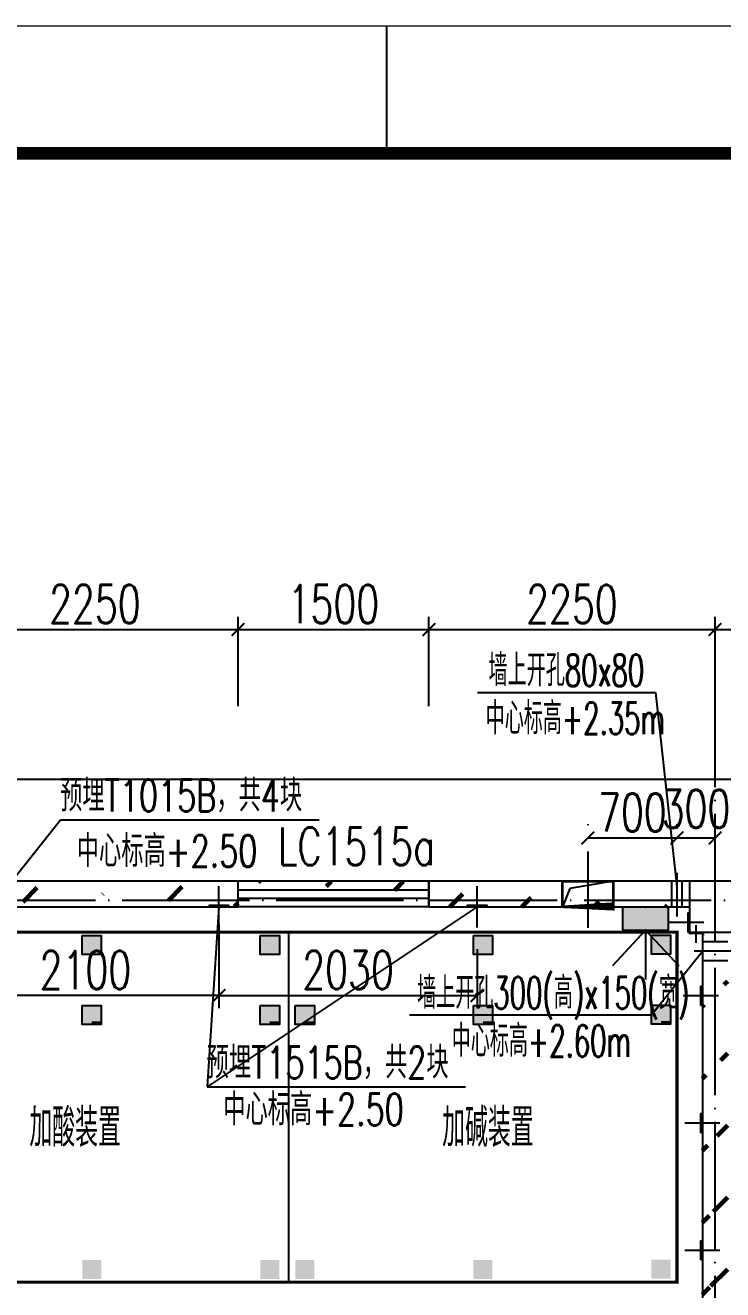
# Model space of a CAD drawing. Header units: millimetres. Extents: x 5779402 to 5838852, y 134142 to 176192.
# Drawn here: x 5813711 to 5819193, y 166237 to 176172 of the extents above; entities that cross this region are included whole.
import ezdxf
from ezdxf.enums import TextEntityAlignment as Align

# ---------------------------------------------------------------- set-up
doc = ezdxf.new("R2010")
doc.units = ezdxf.units.MM
doc.header["$LTSCALE"] = 1000
doc.linetypes.add('DOTE', pattern=[2.4200000000000004, 2, -0.2, 0.02, -0.2])
doc.layers.get('0').update_dxf_attribs({"color": 8})
doc.layers.get('DEFPOINTS').update_dxf_attribs({"color": 8})
for name, color, linetype in [('-人员定位', 6, 'Continuous'), ('04-墙体WALL', 8, 'Continuous'), ('3T_WOOD', 8, 'Continuous'), ('COLUMN', 8, 'Continuous'), ('DIM', 8, 'Continuous'), ('DOTE', 8, 'DOTE'), ('WIN', 8, 'Continuous'), ('WINDOW', 8, 'Continuous'), ('WINDOW_TEXT', 8, 'Continuous'), ('细线', 8, 'Continuous')]:
    doc.layers.add(name, color=color, linetype=linetype)
doc.layers.add('WALL', color=8, linetype='Continuous', lineweight=60)
doc.styles.add('_TCH_WINDOW', font='SIMPLEX', dxfattribs={"bigfont": 'GBCBIG'})
doc.styles.add('GEDITXT', font='geditxt.shx', dxfattribs={"width": 0.72, "height": 400, "bigfont": 'hztxt1.shx'})
doc.styles.add('HZ', font='geditxt.shx', dxfattribs={"width": 0.7, "bigfont": 'hztxt1.shx'})
doc.styles.add('TK', font='geditxt.shx', dxfattribs={"width": 0.7, "bigfont": 'hztxt1.shx'})
doc.styles.add('TSSD_Rein', font='geditxt.shx', dxfattribs={"width": 0.7, "bigfont": 'hztxt1.shx'})
doc.dimstyles.new('TSSD_100_100$0', dxfattribs={"dimtxt": 300, "dimasz": 100, "dimexe": 100, "dimexo": 250, "dimgap": 50, "dimtad": 1, "dimdec": 0, "dimzin": 0, "dimdsep": 46, "dimtxsty": 'TSSD_Rein', "dimblk": 'ARCHTICK', "dimcen": 0, "dimclrt": 7, "dimadec": 0, "dimazin": 0, "dimtfac": 1, "dimtdec": 0, "dimtix": 1, "dimtmove": 2, "dimatfit": 3, "dimldrblk": '_TSDBK', "dimfxl": 0, "dimtvp": 0.7, "dimtolj": 1, "dimtzin": 0, "dimarcsym": 0})

# ---------------------------------------------------------------- blocks, each defined once
blk = doc.blocks.new('_ArchTick')
at = {"color": 0, "linetype": 'ByBlock', "const_width": 0.15}
blk.add_lwpolyline([(-0.5, -0.5), (0.5, 0.5)], dxfattribs=at)
blk = doc.blocks.new('*D204')
at = {"layer": 'DEFPOINTS', "color": 0, "transparency": 16777216}
for p in [(5818833.20535188, 169786.6990556912), (5818133.205351967, 169646.2275013525), (5818833.20535188, 169646.2275013525)]:
    blk.add_point(p, dxfattribs=at)
at = {"layer": 'DIM', "color": 0, "lineweight": -2, "transparency": 16777216}
for p, q in [((5818133.205351967, 169896.2275013525), (5818133.205351967, 169886.6990556912)), ((5818833.20535188, 169896.2275013525), (5818833.20535188, 169886.6990556912)), ((5818133.205351967, 169786.6990556912), (5818833.20535188, 169786.6990556912))]:
    blk.add_line(p, q, dxfattribs=at)
at = {"layer": 'DIM', "color": 0, "lineweight": -2, "transparency": 16777216, "xscale": 100, "yscale": 100, "zscale": 100, "rotation": 180}
blk.add_blockref('_ArchTick', (5818133.205351967, 169786.6990556912), dxfattribs=at)
at = {"layer": 'DIM', "color": 0, "lineweight": -2, "transparency": 16777216, "xscale": 100, "yscale": 100, "zscale": 100}
blk.add_blockref('_ArchTick', (5818833.20535188, 169786.6990556912), dxfattribs=at)
at = {"layer": 'DIM', "color": 7, "transparency": 16777216, "insert": (5818483.205351924, 169986.6990556912), "char_height": 300, "attachment_point": 5, "style": 'TSSD_Rein'}
blk.add_mtext('\\A1;700', dxfattribs=at)
blk = doc.blocks.new('_TSDBK')
blk.add_line((-1, 0), (0, 0))
blk.add_lwpolyline([(-0.7000000000000001, -0.7000000000000001, 0.5, 0.5, 0), (0.7000000000000001, 0.7000000000000001, 0.5, 0.5, 0)], format="xyseb")
blk = doc.blocks.new('D')
at = {"layer": 'WIN'}
for p, q in [((6078499.015100326, 232469.040798577), (6078499.015100326, 231869.6163707887)), ((6078356.516380943, 232179.4364029669), (6078299.015100242, 232034.9045898805)), ((6078699.015100412, 232234.9045898275), (6078356.516380943, 232179.4364029669))]:
    blk.add_line(p, q, dxfattribs=at)
at = {"layer": 'WIN', "const_width": 20}
blk.add_lwpolyline([(6078299.015100242, 232234.9045898275), (6078699.015100412, 232234.9045898275), (6078699.015100408, 232034.9045898736), (6078299.015100242, 232034.9045898805), (6078299.015100242, 232234.9045898275)], dxfattribs=at)
blk = doc.blocks.new('*D206')
at = {"layer": 'DEFPOINTS', "color": 0, "transparency": 16777216}
for p in [(5817263.066026617, 169161.976241383), (5815233.554797697, 168909.3877797296), (5817263.066026617, 168548.9291961422)]:
    blk.add_point(p, dxfattribs=at)
at = {"layer": 'DIM', "color": 0, "lineweight": -2, "transparency": 16777216}
for p, q in [((5817263.066026617, 168911.976241383), (5817263.066026617, 168448.9291961422)), ((5815233.554797697, 168659.3877797296), (5815233.554797697, 168448.9291961422)), ((5815233.554797697, 168548.9291961422), (5817263.066026617, 168548.9291961422))]:
    blk.add_line(p, q, dxfattribs=at)
at = {"layer": 'DIM', "color": 0, "lineweight": -2, "transparency": 16777216, "xscale": 100, "yscale": 100, "zscale": 100, "rotation": 180}
blk.add_blockref('_ArchTick', (5815233.554797697, 168548.9291961422), dxfattribs=at)
at = {"layer": 'DIM', "color": 0, "lineweight": -2, "transparency": 16777216, "xscale": 100, "yscale": 100, "zscale": 100}
blk.add_blockref('_ArchTick', (5817263.066026617, 168548.9291961422), dxfattribs=at)
at = {"layer": 'DIM', "color": 7, "transparency": 16777216, "insert": (5816248.310412157, 168748.9291961422), "char_height": 300, "attachment_point": 5, "style": 'TSSD_Rein'}
blk.add_mtext('\\A1;2030', dxfattribs=at)
blk = doc.blocks.new('*D207')
at = {"layer": 'DEFPOINTS', "color": 0, "transparency": 16777216}
for p in [(5813133.20535188, 169358.0027284173), (5815233.554797697, 169358.0027284173), (5813133.20535188, 168548.9291961422)]:
    blk.add_point(p, dxfattribs=at)
at = {"layer": 'DIM', "color": 0, "lineweight": -2, "transparency": 16777216}
for p, q in [((5813133.20535188, 169108.0027284173), (5813133.20535188, 168448.9291961422)), ((5815233.554797697, 169108.0027284173), (5815233.554797697, 168448.9291961422)), ((5815233.554797697, 168548.9291961422), (5813133.20535188, 168548.9291961422))]:
    blk.add_line(p, q, dxfattribs=at)
at = {"layer": 'DIM', "color": 0, "lineweight": -2, "transparency": 16777216, "xscale": 100, "yscale": 100, "zscale": 100, "rotation": 180}
blk.add_blockref('_ArchTick', (5813133.20535188, 168548.9291961422), dxfattribs=at)
at = {"layer": 'DIM', "color": 0, "lineweight": -2, "transparency": 16777216, "xscale": 100, "yscale": 100, "zscale": 100}
blk.add_blockref('_ArchTick', (5815233.554797697, 168548.9291961422), dxfattribs=at)
at = {"layer": 'DIM', "color": 7, "transparency": 16777216, "insert": (5814183.380074788, 168748.9291961422), "char_height": 300, "attachment_point": 5, "style": 'TSSD_Rein'}
blk.add_mtext('\\A1;2100', dxfattribs=at)
blk = doc.blocks.new('*D221')
at = {"layer": 'DEFPOINTS', "color": 0, "transparency": 16777216}
for p in [(5819133.205351878, 169786.6990556912), (5818833.20535188, 169609.1337525968), (5819133.205351878, 169609.1337525969)]:
    blk.add_point(p, dxfattribs=at)
at = {"layer": 'DIM', "color": 0, "lineweight": -2, "transparency": 16777216}
for p, q in [((5818833.20535188, 169859.1337525968), (5818833.20535188, 169886.6990556912)), ((5819133.205351878, 169859.1337525969), (5819133.205351878, 169886.6990556912)), ((5818833.20535188, 169786.6990556912), (5819133.205351878, 169786.6990556912))]:
    blk.add_line(p, q, dxfattribs=at)
at = {"layer": 'DIM', "color": 0, "lineweight": -2, "transparency": 16777216, "xscale": 100, "yscale": 100, "zscale": 100, "rotation": 180}
blk.add_blockref('_ArchTick', (5818833.20535188, 169786.6990556912), dxfattribs=at)
at = {"layer": 'DIM', "color": 0, "lineweight": -2, "transparency": 16777216, "xscale": 100, "yscale": 100, "zscale": 100}
blk.add_blockref('_ArchTick', (5819133.205351878, 169786.6990556912), dxfattribs=at)
at = {"layer": 'DIM', "color": 7, "transparency": 16777216, "insert": (5818983.205351879, 170015.5288705522), "char_height": 300, "attachment_point": 5, "style": 'TSSD_Rein'}
blk.add_mtext('\\A1;300', dxfattribs=at)
blk = doc.blocks.new('*D261')
at = {"layer": 'DEFPOINTS', "color": 0, "transparency": 16777216}
for p in [(5820633.133150291, 171424.1856214564), (5819133.205351884, 170573.037675423), (5820633.133150291, 170573.037675423)]:
    blk.add_point(p, dxfattribs=at)
at = {"layer": 'DIM', "color": 0, "lineweight": -2, "transparency": 16777216}
for p, q in [((5819133.205351884, 170823.037675423), (5819133.205351884, 171524.1856214564)), ((5820633.133150291, 170823.037675423), (5820633.133150291, 171524.1856214564)), ((5819133.205351884, 171424.1856214564), (5820633.133150291, 171424.1856214564))]:
    blk.add_line(p, q, dxfattribs=at)
at = {"layer": 'DIM', "color": 0, "lineweight": -2, "transparency": 16777216, "xscale": 100, "yscale": 100, "zscale": 100, "rotation": 180}
blk.add_blockref('_ArchTick', (5819133.205351884, 171424.1856214564), dxfattribs=at)
at = {"layer": 'DIM', "color": 0, "lineweight": -2, "transparency": 16777216, "xscale": 100, "yscale": 100, "zscale": 100}
blk.add_blockref('_ArchTick', (5820633.133150291, 171424.1856214564), dxfattribs=at)
at = {"layer": 'DIM', "color": 7, "transparency": 16777216, "insert": (5819883.169251087, 171624.1856214564), "char_height": 300, "attachment_point": 5, "style": 'TSSD_Rein'}
blk.add_mtext('\\A1;1500', dxfattribs=at)
blk = doc.blocks.new('*D262')
at = {"layer": 'DEFPOINTS', "color": 0, "transparency": 16777216}
for p in [(5819133.205351884, 171424.1856214564), (5816883.205351744, 170573.037675423), (5819133.205351884, 170573.037675423)]:
    blk.add_point(p, dxfattribs=at)
at = {"layer": 'DIM', "color": 0, "lineweight": -2, "transparency": 16777216}
for p, q in [((5816883.205351744, 170823.037675423), (5816883.205351744, 171524.1856214564)), ((5819133.205351884, 170823.037675423), (5819133.205351884, 171524.1856214564)), ((5816883.205351744, 171424.1856214564), (5819133.205351884, 171424.1856214564))]:
    blk.add_line(p, q, dxfattribs=at)
at = {"layer": 'DIM', "color": 0, "lineweight": -2, "transparency": 16777216, "xscale": 100, "yscale": 100, "zscale": 100, "rotation": 180}
blk.add_blockref('_ArchTick', (5816883.205351744, 171424.1856214564), dxfattribs=at)
at = {"layer": 'DIM', "color": 0, "lineweight": -2, "transparency": 16777216, "xscale": 100, "yscale": 100, "zscale": 100}
blk.add_blockref('_ArchTick', (5819133.205351884, 171424.1856214564), dxfattribs=at)
at = {"layer": 'DIM', "color": 7, "transparency": 16777216, "insert": (5818008.205351814, 171624.1856214564), "char_height": 300, "attachment_point": 5, "style": 'TSSD_Rein'}
blk.add_mtext('\\A1;2250', dxfattribs=at)
blk = doc.blocks.new('*D263')
at = {"layer": 'DEFPOINTS', "color": 0, "transparency": 16777216}
for p in [(5816883.205351744, 171424.1856214564), (5815383.205351744, 170573.037675423), (5816883.205351744, 170573.037675423)]:
    blk.add_point(p, dxfattribs=at)
at = {"layer": 'DIM', "color": 0, "lineweight": -2, "transparency": 16777216}
for p, q in [((5815383.205351744, 170823.037675423), (5815383.205351744, 171524.1856214564)), ((5816883.205351744, 170823.037675423), (5816883.205351744, 171524.1856214564)), ((5815383.205351744, 171424.1856214564), (5816883.205351744, 171424.1856214564))]:
    blk.add_line(p, q, dxfattribs=at)
at = {"layer": 'DIM', "color": 0, "lineweight": -2, "transparency": 16777216, "xscale": 100, "yscale": 100, "zscale": 100, "rotation": 180}
blk.add_blockref('_ArchTick', (5815383.205351744, 171424.1856214564), dxfattribs=at)
at = {"layer": 'DIM', "color": 0, "lineweight": -2, "transparency": 16777216, "xscale": 100, "yscale": 100, "zscale": 100}
blk.add_blockref('_ArchTick', (5816883.205351744, 171424.1856214564), dxfattribs=at)
at = {"layer": 'DIM', "color": 7, "transparency": 16777216, "insert": (5816133.205351744, 171624.1856214564), "char_height": 300, "attachment_point": 5, "style": 'TSSD_Rein'}
blk.add_mtext('\\A1;1500', dxfattribs=at)
blk = doc.blocks.new('*D264')
at = {"layer": 'DEFPOINTS', "color": 0, "transparency": 16777216}
for p in [(5815383.205351744, 171424.1856214564), (5813133.205351881, 170573.037675423), (5815383.205351744, 170573.037675423)]:
    blk.add_point(p, dxfattribs=at)
at = {"layer": 'DIM', "color": 0, "lineweight": -2, "transparency": 16777216}
for p, q in [((5813133.205351881, 170823.037675423), (5813133.205351881, 171524.1856214564)), ((5815383.205351744, 170823.037675423), (5815383.205351744, 171524.1856214564)), ((5813133.205351881, 171424.1856214564), (5815383.205351744, 171424.1856214564))]:
    blk.add_line(p, q, dxfattribs=at)
at = {"layer": 'DIM', "color": 0, "lineweight": -2, "transparency": 16777216, "xscale": 100, "yscale": 100, "zscale": 100, "rotation": 180}
blk.add_blockref('_ArchTick', (5813133.205351881, 171424.1856214564), dxfattribs=at)
at = {"layer": 'DIM', "color": 0, "lineweight": -2, "transparency": 16777216, "xscale": 100, "yscale": 100, "zscale": 100}
blk.add_blockref('_ArchTick', (5815383.205351744, 171424.1856214564), dxfattribs=at)
at = {"layer": 'DIM', "color": 7, "transparency": 16777216, "insert": (5814258.205351813, 171624.1856214564), "char_height": 300, "attachment_point": 5, "style": 'TSSD_Rein'}
blk.add_mtext('\\A1;2250', dxfattribs=at)
blk = doc.blocks.new('_FZHK')
blk.add_lwpolyline([(-0.5, -0.5), (0.5, -0.5), (0.5, 0.5), (-0.5, 0.5)], close=True)
blk = doc.blocks.new('$TCHSYS$WIN2D')
for p, q in [((-0.5, 0.5), (0.5, 0.5)), ((-0.5, 0.5), (-0.4999999999999999, -0.5)), ((0.5, 0.5), (0.4999999999999998, -0.5)), ((0.5, 0.1666666666666666), (-0.5, 0.1666666666666666)), ((0.5, -0.1666666666666667), (-0.5, -0.1666666666666667)), ((-0.4999999999999999, -0.5), (0.5, -0.5))]:
    blk.add_line(p, q)
blk = doc.blocks.new('GEDI_WK_A2')
at = {"color": 3}
blk.add_line((371.25, 410), (371.25, 420), dxfattribs=at)
for points, const_width in [([(0, 0), (594, 0), (594, 420), (0, 420)], 0.1), ([(25, 10), (584, 10), (584, 410), (25, 410)], 1)]:
    blk.add_lwpolyline(points, close=True, dxfattribs=dict(at, const_width=const_width))
blk = doc.blocks.new('CEEC_TK_A2')
blk.add_blockref('GEDI_WK_A2', (0, 0))
at = {"style": 'TK', "width": 0.85}
for tag, height, p in [('PROJECTNAME', 4.75, (529, 44)), ('PHASE', 4, (571, 44)), ('DRAWINGNAME', 4.75, (539, 31))]:
    blk.add_attdef(tag, text='', height=height, dxfattribs=at).set_placement(p, align=Align.MIDDLE_CENTER)
for tag, p, height in [('APPROVE', (416, 32.75), 3.5), ('DESIGN', (461, 32.75), 3.5), ('REVIEW1', (416, 25.75), 3.5), ('DRAW', (461, 25.75), 3.5), ('REVIEW2', (416, 18.75), 3.5), ('PROPORTION', (461, 18.75), 3.5), ('DRAWINGNUMBER', (511, 18.5), 4), ('CHECK', (416, 11.75), 3.5), ('DATE', (461, 11.75), 3.5), ('VERSION', (577, 11.75), 3.5)]:
    blk.add_attdef(tag, p, '', height=height, dxfattribs=at)
blk = doc.blocks.new('定位基站')
at = {"layer": '-人员定位', "ltscale": 0.01}
h = blk.add_hatch(color=256, dxfattribs=at)
h.dxf.hatch_style = 1
h.paths.add_polyline_path([(406523.9891417791, 477797.9968768524), (406523.9891417791, 477617.0559842106), (406162.1073564942, 477617.0559842106), (406162.1073564942, 477797.9968768524)])
at = {"layer": '-人员定位', "color": 6}
for p, q in [((406343.0482491367, 477797.9968768524), (406343.0482491367, 478186.0658077138)), ((406343.0482491367, 477797.9968768524), (406082.1860954517, 478076.6380122445)), ((406343.0482491367, 477797.9968768524), (406603.9104028216, 478076.6380122445)), ((406343.0482491367, 477995.4534284034), (406343.0482491367, 477995.4534284034)), ((406162.1073564942, 477797.9968768524), (406523.9891417791, 477797.9968768524)), ((406162.1073564942, 477617.0559842106), (406162.1073564942, 477797.9968768524)), ((406523.9891417791, 477797.9968768524), (406523.9891417791, 477617.0559842106)), ((406523.9891417791, 477617.0559842106), (406162.1073564942, 477617.0559842106))]:
    blk.add_line(p, q, dxfattribs=at)
for p in [(406343.0482491367, 477797.9968768524), (406162.1073564942, 477617.0559842103), (406343.0482491367, 477617.0559842106), (406523.9891417791, 477617.0559842103)]:
    blk.add_point(p, dxfattribs=at)

msp = doc.modelspace()

# ---------------------------------------------------------------- hatches: boundary and pattern name
at = {"layer": '3T_WOOD'}
for points in [[(5815308.554797697, 169246.0357153638), (5815308.554797696, 169258.0357153638), (5815158.554797697, 169258.0357153638), (5815158.554797696, 169246.0357153638)], [(5817338.066026617, 169246.0357153638), (5817338.066026616, 169258.0357153638), (5817188.066026617, 169258.0357153638), (5817188.066026616, 169246.0357153638)], [(5818933.20535188, 169197.6005021697), (5818921.205351879, 169197.6005021697), (5818921.20535188, 169047.6005021697), (5818933.205351879, 169047.6005021697)], [(5819033.205351878, 169035.6005021697), (5818933.205351874, 169035.6005021697), (5818933.205351874, 169047.6005021697), (5819033.205351878, 169047.6005021697)], [(5819021.205351875, 168471.0357153629), (5819033.205351875, 168471.035715363), (5819033.205351875, 168621.035715363), (5819021.205351875, 168621.035715363)], [(5819021.205351875, 167471.0357153629), (5819033.205351875, 167471.035715363), (5819033.205351875, 167621.035715363), (5819021.205351875, 167621.035715363)], [(5819021.205351875, 166471.0357153629), (5819033.205351875, 166471.035715363), (5819033.205351875, 166621.035715363), (5819021.205351875, 166621.035715363)]]:
    msp.add_hatch(color=256, dxfattribs=at).paths.add_polyline_path(points)
h = msp.add_hatch(color=256, dxfattribs=at)
h.paths.add_polyline_path([(5814158.205351881, 168946.0357153625), (5814158.205351881, 168871.0357153625), (5814308.205351881, 168871.0357153625), (5814308.205351881, 168946.0357153625)])
h.paths.add_polyline_path([(5814308.205351881, 168946.0357153625), (5814308.205351881, 168996.0357153625), (5814158.205351881, 168996.0357153625), (5814158.205351881, 168946.0357153625)])
h.paths.add_polyline_path([(5814308.205351881, 168996.0357153625), (5814308.205351881, 169021.0357153625), (5814158.205351881, 169021.0357153625), (5814158.205351881, 168996.0357153625)])
h = msp.add_hatch(color=256, dxfattribs=at)
h.paths.add_polyline_path([(5815708.205351881, 168946.0357153625), (5815558.205351881, 168946.0357153625), (5815558.205351881, 168871.0357153625), (5815708.205351881, 168871.0357153625)])
h.paths.add_polyline_path([(5815708.205351881, 168996.0357153625), (5815558.205351881, 168996.0357153625), (5815558.205351881, 168946.0357153625), (5815708.205351881, 168946.0357153625)])
h.paths.add_polyline_path([(5815708.205351881, 169021.0357153625), (5815558.205351881, 169021.0357153625), (5815558.205351881, 168996.0357153625), (5815708.205351881, 168996.0357153625)])
h = msp.add_hatch(color=256, dxfattribs=at)
h.paths.add_polyline_path([(5817383.205351881, 168946.0357153625), (5817233.205351881, 168946.0357153625), (5817233.205351881, 168871.0357153625), (5817383.205351881, 168871.0357153625)])
h.paths.add_polyline_path([(5817383.205351881, 168996.0357153625), (5817233.205351881, 168996.0357153625), (5817233.205351881, 168946.0357153625), (5817383.205351881, 168946.0357153625)])
h.paths.add_polyline_path([(5817383.205351881, 169021.0357153625), (5817233.205351881, 169021.0357153625), (5817233.205351881, 168996.0357153625), (5817383.205351881, 168996.0357153625)])
h = msp.add_hatch(color=256, dxfattribs=at)
h.paths.add_polyline_path([(5818783.205351881, 168947.841438463), (5818633.205351881, 168947.841438463), (5818633.205351881, 168872.841438463), (5818783.205351881, 168872.841438463)])
h.paths.add_polyline_path([(5818783.205351881, 168997.841438463), (5818633.205351881, 168997.841438463), (5818633.205351881, 168947.841438463), (5818783.205351881, 168947.841438463)])
h.paths.add_polyline_path([(5818783.205351881, 169022.841438463), (5818633.205351881, 169022.841438463), (5818633.205351881, 168997.841438463), (5818783.205351881, 168997.841438463)])
h = msp.add_hatch(color=256, dxfattribs=at)
h.paths.add_polyline_path([(5814308.205351881, 168396.0357153625), (5814158.205351881, 168396.0357153625), (5814158.205351881, 168321.0357153625), (5814233.205351881, 168321.0357153625), (5814233.205351881, 168346.0357153625), (5814308.205351881, 168346.0357153625)])
h.paths.add_polyline_path([(5814308.205351881, 168471.0357153625), (5814158.205351881, 168471.0357153625), (5814158.205351881, 168396.0357153625), (5814308.205351881, 168396.0357153625)])
h = msp.add_hatch(color=256, dxfattribs=at)
h.paths.add_polyline_path([(5815708.205351881, 168396.0357153625), (5815558.205351881, 168396.0357153625), (5815558.205351881, 168321.0357153625), (5815633.205351881, 168321.0357153625), (5815633.205351881, 168346.0357153625), (5815708.205351881, 168346.0357153625)])
h.paths.add_polyline_path([(5815708.205351881, 168471.0357153625), (5815558.205351881, 168471.0357153625), (5815558.205351881, 168396.0357153625), (5815708.205351881, 168396.0357153625)])
h = msp.add_hatch(color=256, dxfattribs=at)
h.paths.add_polyline_path([(5815833.205351881, 168396.0357153625), (5815833.205351881, 168321.0357153625), (5815908.205351881, 168321.0357153625), (5815908.205351881, 168346.0357153625), (5815983.205351881, 168346.0357153625), (5815983.205351881, 168396.0357153625)])
h.paths.add_polyline_path([(5815983.205351881, 168471.0357153625), (5815833.205351881, 168471.0357153625), (5815833.205351881, 168396.0357153625), (5815983.205351881, 168396.0357153625)])
h = msp.add_hatch(color=256, dxfattribs=at)
h.paths.add_polyline_path([(5817383.205351881, 168396.0357153625), (5817233.205351881, 168396.0357153625), (5817233.205351881, 168321.0357153625), (5817308.205351881, 168321.0357153625), (5817308.205351881, 168346.0357153625), (5817383.205351881, 168346.0357153625)])
h.paths.add_polyline_path([(5817383.205351881, 168471.0357153625), (5817233.205351881, 168471.0357153625), (5817233.205351881, 168396.0357153625), (5817383.205351881, 168396.0357153625)])
h = msp.add_hatch(color=256, dxfattribs=at)
h.paths.add_polyline_path([(5818783.205351881, 168397.841438463), (5818633.205351881, 168397.841438463), (5818633.205351881, 168322.841438463), (5818708.205351881, 168322.841438463), (5818708.205351881, 168347.841438463), (5818783.205351881, 168347.841438463)])
h.paths.add_polyline_path([(5818783.205351881, 168472.841438463), (5818633.205351881, 168472.841438463), (5818633.205351881, 168397.841438463), (5818783.205351881, 168397.841438463)])
h = msp.add_hatch(color=256, dxfattribs=at)
h.paths.add_polyline_path([(5814308.205351881, 168346.0357153625), (5814233.205351881, 168346.0357153625), (5814258.205351881, 168321.0357153625), (5814308.205351881, 168321.0357153625)])
h.paths.add_polyline_path([(5814233.205351881, 168346.0357153625), (5814233.205351881, 168321.0357153625), (5814258.205351881, 168321.0357153625)])
h = msp.add_hatch(color=256, dxfattribs=at)
h.paths.add_polyline_path([(5815708.205351881, 168346.0357153625), (5815633.205351881, 168346.0357153625), (5815658.205351881, 168321.0357153625), (5815708.205351881, 168321.0357153625)])
h.paths.add_polyline_path([(5815633.205351881, 168346.0357153625), (5815633.205351881, 168321.0357153625), (5815658.205351881, 168321.0357153625)])
h = msp.add_hatch(color=256, dxfattribs=at)
h.paths.add_polyline_path([(5815983.205351881, 168321.0357153625), (5815983.205351881, 168346.0357153625), (5815908.205351881, 168346.0357153625), (5815933.205351881, 168321.0357153625)])
h.paths.add_polyline_path([(5815908.205351881, 168346.0357153625), (5815908.205351881, 168321.0357153625), (5815933.205351881, 168321.0357153625)])
h = msp.add_hatch(color=256, dxfattribs=at)
h.paths.add_polyline_path([(5817383.205351881, 168346.0357153625), (5817308.205351881, 168346.0357153625), (5817333.205351881, 168321.0357153625), (5817383.205351881, 168321.0357153625)])
h.paths.add_polyline_path([(5817308.205351881, 168346.0357153625), (5817308.205351881, 168321.0357153625), (5817333.205351881, 168321.0357153625)])
h = msp.add_hatch(color=256, dxfattribs=at)
h.paths.add_polyline_path([(5818783.205351881, 168347.841438463), (5818708.205351881, 168347.841438463), (5818733.205351881, 168322.841438463), (5818783.205351881, 168322.841438463)])
h.paths.add_polyline_path([(5818708.205351881, 168347.841438463), (5818708.205351881, 168322.841438463), (5818733.205351881, 168322.841438463)])
h = msp.add_hatch(color=256, dxfattribs=at)
h.paths.add_polyline_path([(5814308.205351881, 166471.0357153625), (5814258.205351881, 166471.0357153625), (5814233.205351881, 166446.0357153625), (5814308.205351881, 166446.0357153625)])
h.paths.add_polyline_path([(5814258.205351881, 166471.0357153625), (5814233.205351881, 166471.0357153625), (5814233.205351881, 166446.0357153625)])
h.paths.add_polyline_path([(5814308.205351881, 166446.0357153625), (5814233.205351881, 166446.0357153625), (5814233.205351881, 166471.0357153625), (5814158.205351881, 166471.0357153625), (5814158.205351881, 166396.0357153625), (5814308.205351881, 166396.0357153625)])
h.paths.add_polyline_path([(5814308.205351881, 166396.0357153625), (5814158.205351881, 166396.0357153625), (5814158.205351881, 166321.0357153625), (5814308.205351881, 166321.0357153625)])
h = msp.add_hatch(color=256, dxfattribs=at)
h.paths.add_polyline_path([(5815708.205351881, 166471.0357153625), (5815658.205351881, 166471.0357153625), (5815633.205351881, 166446.0357153625), (5815708.205351881, 166446.0357153625)])
h.paths.add_polyline_path([(5815658.205351881, 166471.0357153625), (5815633.205351881, 166471.0357153625), (5815633.205351881, 166446.0357153625)])
h.paths.add_polyline_path([(5815708.205351881, 166446.0357153625), (5815633.205351881, 166446.0357153625), (5815633.205351881, 166471.0357153625), (5815558.205351881, 166471.0357153625), (5815558.205351881, 166396.0357153625), (5815708.205351881, 166396.0357153625)])
h.paths.add_polyline_path([(5815708.205351881, 166396.0357153625), (5815558.205351881, 166396.0357153625), (5815558.205351881, 166321.0357153625), (5815708.205351881, 166321.0357153625)])
h = msp.add_hatch(color=256, dxfattribs=at)
h.paths.add_polyline_path([(5815983.205351881, 166471.0357153625), (5815933.205351881, 166471.0357153625), (5815908.205351881, 166446.0357153625), (5815983.205351881, 166446.0357153625)])
h.paths.add_polyline_path([(5815933.205351881, 166471.0357153625), (5815908.205351881, 166471.0357153625), (5815908.205351881, 166446.0357153625)])
h.paths.add_polyline_path([(5815983.205351881, 166446.0357153625), (5815908.205351881, 166446.0357153625), (5815908.205351881, 166471.0357153625), (5815833.205351881, 166471.0357153625), (5815833.205351881, 166396.0357153625), (5815983.205351881, 166396.0357153625)])
h.paths.add_polyline_path([(5815983.205351881, 166396.0357153625), (5815833.205351881, 166396.0357153625), (5815833.205351881, 166321.0357153625), (5815983.205351881, 166321.0357153625)])
h = msp.add_hatch(color=256, dxfattribs=at)
h.paths.add_polyline_path([(5817383.205351881, 166471.0357153625), (5817333.205351881, 166471.0357153625), (5817308.205351881, 166446.0357153625), (5817383.205351881, 166446.0357153625)])
h.paths.add_polyline_path([(5817333.205351881, 166471.0357153625), (5817308.205351881, 166471.0357153625), (5817308.205351881, 166446.0357153625)])
h.paths.add_polyline_path([(5817383.205351881, 166446.0357153625), (5817308.205351881, 166446.0357153625), (5817308.205351881, 166471.0357153625), (5817233.205351881, 166471.0357153625), (5817233.205351881, 166396.0357153625), (5817383.205351881, 166396.0357153625)])
h.paths.add_polyline_path([(5817383.205351881, 166396.0357153625), (5817233.205351881, 166396.0357153625), (5817233.205351881, 166321.0357153625), (5817383.205351881, 166321.0357153625)])
h = msp.add_hatch(color=256, dxfattribs=at)
h.paths.add_polyline_path([(5818783.205351881, 166472.841438463), (5818733.205351881, 166472.841438463), (5818708.205351881, 166447.841438463), (5818783.205351881, 166447.841438463)])
h.paths.add_polyline_path([(5818733.205351881, 166472.841438463), (5818708.205351881, 166472.841438463), (5818708.205351881, 166447.841438463)])
h.paths.add_polyline_path([(5818783.205351881, 166447.841438463), (5818708.205351881, 166447.841438463), (5818708.205351881, 166472.841438463), (5818633.205351881, 166472.841438463), (5818633.205351881, 166397.841438463), (5818783.205351881, 166397.841438463)])
h.paths.add_polyline_path([(5818783.205351881, 166397.841438463), (5818633.205351881, 166397.841438463), (5818633.205351881, 166322.841438463), (5818783.205351881, 166322.841438463)])
at = {"layer": 'WALL'}
h = msp.add_hatch(dxfattribs=at)
h.set_pattern_fill('METAL', color=256, scale=100, style=0)
h.set_pattern_definition([(45, (0, 0), (-282.842712474619, 282.842712474619), [])])
h.paths.add_polyline_path([(5809283.205352048, 169446.0357153599), (5809283.205352047, 169246.0357153375), (5811183.205351437, 169246.0357153387), (5811183.205351437, 169446.0357153599)])
edge = h.paths.add_edge_path()
edge.add_line((5816883.205351743, 169246.0357153294), (5818983.205352048, 169246.035715412))
edge.add_line((5816883.205351743, 169446.0357153577), (5816883.205351743, 169246.0357153294))
edge.add_line((5818983.205352048, 169446.0357153234), (5816883.205351743, 169446.0357153577))
edge.add_line((5815383.205351743, 169446.0357153577), (5813283.205351437, 169446.0357154043))
edge.add_line((5815383.205351742, 169246.0357153309), (5815383.205351743, 169446.0357153577))
edge.add_line((5813283.205351437, 169246.0357153185), (5815383.205351742, 169246.0357153309))
edge.add_line((5812683.205351437, 169246.0357153397), (5812983.205351437, 169246.0357155103))
edge.add_line((5812683.205351437, 169446.0357153599), (5812683.205351437, 169246.0357153397))
edge.add_line((5812983.205351437, 169446.0357152367), (5812683.205351437, 169446.0357153599))
h = msp.add_hatch(dxfattribs=at)
h.set_pattern_fill('METAL', color=256, scale=100, style=0)
h.set_pattern_definition([(45, (0, 60.91084284058888), (-282.842712474619, 282.842712474619), [])])
edge = h.paths.add_edge_path()
edge.add_line((5819033.205351888, 164678.8275422981), (5819033.20535183, 160506.9465582028))
edge.add_line((5819233.205351895, 164678.8275422981), (5819233.205351898, 160506.9465582028))
edge.add_line((5819033.205351878, 169206.9465582028), (5819033.205351892, 165033.0420117501))
edge.add_line((5819233.205351902, 169206.9465582028), (5819233.205351904, 165033.0420117501))

# ---------------------------------------------------------------- linework, layer by layer
at = {"linetype": 'Continuous'}
msp.add_line((5815139.811612071, 167830.5555567679), (5817171.51950438, 167830.5555567679), dxfattribs=at)
at = {"layer": '04-墙体WALL'}
msp.add_line((5825433.205352048, 170246.035715364), (5809533.205352293, 170246.035715364), dxfattribs=at)
at = {"layer": '3T_WOOD'}
for p, q in [((5817265.39480765, 170930.6134530049), (5818665.966366597, 170930.6134530049)), ((5818665.966366597, 170930.6134530049), (5818833.20535188, 169402.430721189)), ((5813345.205351877, 169122.6005021683), (5813988.551450181, 169928.5367392231)), ((5813988.551450181, 169928.5367392231), (5816020.259342491, 169928.5367392231)), ((5818833.20535188, 169512.3167798228), (5818833.20535188, 169170.6049086009)), ((5815233.554797697, 169082.9376781314), (5815233.554797697, 169409.1337525961)), ((5817263.066026617, 169082.9376781314), (5817263.066026617, 169409.1337525961)), ((5818793.205351879, 169246.0357154045), (5818793.205351879, 169446.0357153265)), ((5818873.205351881, 169246.0357154077), (5818873.20535188, 169446.0357153252)), ((5819044.881295779, 169122.6005021697), (5818769.292927791, 169122.6005021697)), ((5818983.205351876, 169101.800871888), (5818983.205351876, 168963.1239978919)), ((5815783.205351881, 166296.0357153625), (5815783.205351881, 169046.0357153621)), ((5818633.205351879, 168396.0357153634), (5819033.205351876, 168896.0357153636)), ((5819296.303389112, 168896.0357153636), (5818970.107314647, 168896.0357153636)), ((5819233.205351881, 168971.0357153636), (5819033.205351879, 168971.0357153626)), ((5819233.205351881, 168821.0357153636), (5819033.205351879, 168821.0357153645)), ((5819158.999535869, 168546.035715363), (5818883.411167881, 168546.035715363)), ((5816732.127462859, 168396.0357153634), (5818633.205351879, 168396.0357153634)), ((5819170.999535869, 167546.035715363), (5818895.411167881, 167546.035715363)), ((5819170.999535869, 166546.035715363), (5818895.411167881, 166546.035715363))]:
    msp.add_line(p, q, dxfattribs=at)
for points in [[(5815308.554797697, 169246.0357153638), (5815158.554797697, 169246.0357153638), (5815158.554797697, 169258.0357153638), (5815308.554797697, 169258.0357153638)], [(5817338.066026617, 169246.0357153638), (5817188.066026617, 169246.0357153638), (5817188.066026617, 169258.0357153638), (5817338.066026617, 169258.0357153638)], [(5818933.20535188, 169197.6005021697), (5818933.20535188, 169047.6005021697), (5818921.20535188, 169047.6005021697), (5818921.20535188, 169197.6005021697)], [(5818833.205351881, 166296.0357153625), (5809133.205351882, 166296.0357153625), (5809133.205351882, 169046.0357153621), (5818833.205351881, 169046.0357153621)], [(5819033.205351878, 169035.6005021697), (5818933.205351874, 169035.6005021697), (5818933.205351874, 169047.6005021697), (5819033.205351878, 169047.6005021697)], [(5819021.205351875, 168471.035715363), (5819021.205351875, 168621.035715363), (5819033.205351875, 168621.035715363), (5819033.205351875, 168471.035715363)], [(5819021.205351875, 167471.035715363), (5819021.205351875, 167621.035715363), (5819033.205351875, 167621.035715363), (5819033.205351875, 167471.035715363)], [(5819021.205351875, 166471.035715363), (5819021.205351875, 166621.035715363), (5819033.205351875, 166621.035715363), (5819033.205351875, 166471.035715363)]]:
    msp.add_lwpolyline(points, close=True, dxfattribs=at)
at = {"layer": '3T_WOOD', "const_width": 25}
msp.add_lwpolyline([(5809133.205351882, 169046.0357153621), (5809133.205351882, 166296.0357153625), (5818833.205351881, 166296.0357153625), (5818833.205351881, 169046.0357153621), (5809133.205351882, 169046.0357153621)], dxfattribs=at)
msp.add_lwpolyline([(5809133.205351882, 169046.0357153621), (5809133.205351882, 166296.0357153625), (5818833.205351881, 166296.0357153625), (5818833.205351881, 169046.0357153621), (5809133.205351882, 169046.0357153621)], dxfattribs=at)
at = {"layer": '3T_WOOD'}
for points in [[(5814158.205351881, 169021.0357153625), (5814308.205351881, 169021.0357153625), (5814308.205351881, 168871.0357153625), (5814158.205351881, 168871.0357153625), (5814158.205351881, 169021.0357153625)], [(5815558.205351881, 169021.0357153625), (5815708.205351881, 169021.0357153625), (5815708.205351881, 168871.0357153625), (5815558.205351881, 168871.0357153625), (5815558.205351881, 169021.0357153625)], [(5817233.205351881, 169021.0357153625), (5817383.205351881, 169021.0357153625), (5817383.205351881, 168871.0357153625), (5817233.205351881, 168871.0357153625), (5817233.205351881, 169021.0357153625)], [(5818633.205351881, 169022.841438463), (5818783.205351881, 169022.841438463), (5818783.205351881, 168872.841438463), (5818633.205351881, 168872.841438463), (5818633.205351881, 169022.841438463)], [(5814158.205351881, 168471.0357153625), (5814308.205351881, 168471.0357153625), (5814308.205351881, 168321.0357153625), (5814158.205351881, 168321.0357153625), (5814158.205351881, 168471.0357153625)], [(5815558.205351881, 168471.0357153625), (5815708.205351881, 168471.0357153625), (5815708.205351881, 168321.0357153625), (5815558.205351881, 168321.0357153625), (5815558.205351881, 168471.0357153625)], [(5815833.205351881, 168471.0357153625), (5815983.205351881, 168471.0357153625), (5815983.205351881, 168321.0357153625), (5815833.205351881, 168321.0357153625), (5815833.205351881, 168471.0357153625)], [(5817233.205351881, 168471.0357153625), (5817383.205351881, 168471.0357153625), (5817383.205351881, 168321.0357153625), (5817233.205351881, 168321.0357153625), (5817233.205351881, 168471.0357153625)], [(5818633.205351881, 168472.841438463), (5818783.205351881, 168472.841438463), (5818783.205351881, 168322.841438463), (5818633.205351881, 168322.841438463), (5818633.205351881, 168472.841438463)]]:
    msp.add_lwpolyline(points, dxfattribs=at)
at = {"layer": 'DOTE', "ltscale": 0.5}
for p, q in [((5819133.20535188, 159296.0357153638), (5819133.205351884, 170853.9643945147)), ((5834833.20535188, 169296.0357153638), (5787833.20535188, 169296.0357153638))]:
    msp.add_line(p, q, dxfattribs=at)
at = {"layer": 'WALL', "lineweight": -2}
for p, q in [((5815383.205351743, 169446.0357153577), (5813333.205351877, 169446.0357154032)), ((5815383.205351742, 169246.0357153309), (5815383.205351743, 169446.0357153577)), ((5816883.205351743, 169446.0357153577), (5816883.205351743, 169246.0357153294)), ((5818933.20535188, 169446.0357153242), (5816883.205351743, 169446.0357153577)), ((5813333.205351877, 169246.0357153188), (5815383.205351742, 169246.0357153309)), ((5816883.205351743, 169246.0357153294), (5818933.20535188, 169246.03571541)), ((5819033.205351878, 169047.6005021697), (5819033.205351892, 165046.0357153695))]:
    msp.add_line(p, q, dxfattribs=at)
at = {"layer": '细线'}
for p in [(5815233.554797697, 169246.0357153299), (5817263.066026617, 169246.0357153638)]:
    msp.add_line(p, (5815139.811612071, 167830.5555567679), dxfattribs=at)

# ---------------------------------------------------------------- block references
at = {"layer": '-人员定位', "xscale": -1, "rotation": 180}
msp.add_blockref('定位基站', (5412243.57444644, 646859.3371760519), dxfattribs=at)
at = {"layer": 'COLUMN', "xscale": 400, "yscale": 400, "zscale": 400}
msp.add_blockref('_FZHK', (5819133.20535188, 169247.6005021697), dxfattribs=at)
at = {"layer": 'DIM', "xscale": 100, "yscale": 100, "zscale": 100}
msp.add_blockref('CEEC_TK_A2', (5779427.437575042, 134166.8855569992), dxfattribs=at)
at = {"layer": 'WALL'}
msp.add_blockref('D', (-260365.809748359, -62788.86887446651), dxfattribs=at)
at = {"layer": 'WINDOW'}
ref = msp.add_blockref('$TCHSYS$WIN2D', (5816133.205351744, 169346.0357153638), dxfattribs=dict(at, xscale=-1500, yscale=-200, zscale=-1500))
ref.add_attrib('A', 'LC1515a', (5815698.205351744, 169572.2857153638), dxfattribs={"layer": 'WINDOW_TEXT', "height": 297.5, "style": '_TCH_WINDOW', "width": 0.7058823529411765})

# ---------------------------------------------------------------- texts
at = {"linetype": 'Continuous', "style": 'HZ', "width": 0.7}
for s, p in [('预埋T1515B，共2块', (5815136.272099952, 167897.0626162262)), ('中心标高+2.50', (5815266.809766862, 167528.4853380991))]:
    msp.add_text(s, height=250, dxfattribs=at).set_placement(p)
at = {"style": 'GEDITXT', "width": 0.6}
for s, p in [('加酸装置', (5813743.075407195, 167360.4492729962)), ('加碱装置', (5816987.952477365, 167360.4492729962))]:
    msp.add_text(s, height=300, dxfattribs=at).set_placement(p)
at = {"layer": '3T_WOOD'}
for s, style, width, p in [('墙上开孔80x80', 'GEDITXT', 0.6, (5817352.338674519, 170979.1150198027)), ('中心标高+2.35m', 'GEDITXT', 0.6, (5817329.693221636, 170601.310360642)), ('预埋T1015B，共4块', 'HZ', 0.7, (5813985.011938062, 169995.0437986813)), ('中心标高+2.50', 'HZ', 0.7, (5814115.549604972, 169558.7423085433)), ('墙上开孔300(高)x150(宽)', 'GEDITXT', 0.6, (5816790.382033408, 168444.5372821612)), ('中心标高+2.60m', 'GEDITXT', 0.6, (5817062.716262966, 168066.7326230005))]:
    msp.add_text(s, height=250, dxfattribs=dict(at, style=style, width=width)).set_placement(p)

# ---------------------------------------------------------------- dimensions: what is measured, and where the dimension line sits
at = {"layer": 'DIM'}
for base, p1, p2, picture, middle in [((5815383.205351744, 171424.1856214564), (5813133.205351881, 170573.037675423), (5815383.205351744, 170573.037675423), '*D264', (5814258.205351813, 171624.1856214564)), ((5816883.205351744, 171424.1856214564), (5815383.205351744, 170573.037675423), (5816883.205351744, 170573.037675423), '*D263', (5816133.205351744, 171624.1856214564)), ((5819133.205351884, 171424.1856214564), (5816883.205351744, 170573.037675423), (5819133.205351884, 170573.037675423), '*D262', (5818008.205351814, 171624.1856214564)), ((5820633.133150291, 171424.1856214564), (5819133.205351884, 170573.037675423), (5820633.133150291, 170573.037675423), '*D261', (5819883.169251087, 171624.1856214564)), ((5818833.20535188, 169786.6990556912), (5818133.205351967, 169646.2275013525), (5818833.20535188, 169646.2275013525), '*D204', (5818483.205351924, 169986.6990556912)), ((5813133.20535188, 168548.9291961422), (5815233.554797697, 169358.0027284173), (5813133.20535188, 169358.0027284173), '*D207', (5814183.380074788, 168748.9291961422)), ((5817263.066026617, 168548.9291961422), (5815233.554797697, 168909.3877797296), (5817263.066026617, 169161.976241383), '*D206', (5816248.310412157, 168748.9291961422))]:
    dim = msp.add_linear_dim(base=base, p1=p1, p2=p2, dimstyle='TSSD_100_100$0', dxfattribs=at)
    dim.commit()
    dim.dimension.update_dxf_attribs({"geometry": picture, "text_midpoint": middle})
dim = msp.add_linear_dim(base=(5819133.205351878, 169786.6990556912), p1=(5818833.20535188, 169609.1337525968), p2=(5819133.205351878, 169609.1337525969), dimstyle='TSSD_100_100$0', dxfattribs=at)
dim.commit()
dim.dimension.update_dxf_attribs({"geometry": '*D221', "text_midpoint": (5818983.205351879, 170015.5288705522), "dimtype": 160})

doc.saveas('drawing.dxf')
